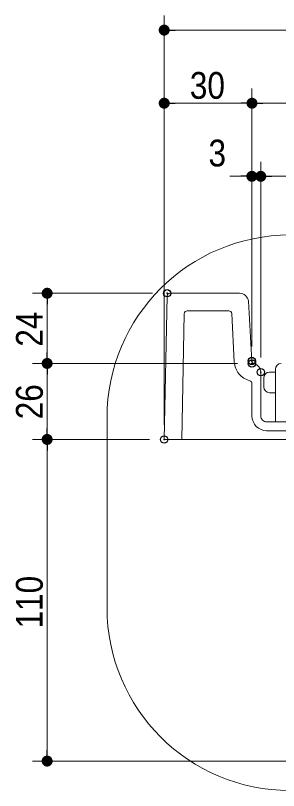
# Model space of a CAD drawing. Units: millimetres, scale not verified, with parts at other scales. Extents: x -3031 to 3031, y -1522 to 1522.
# Drawn here: x -776 to -596, y -569 to -39 of the extents above; entities that cross this region are included whole.
import ezdxf
from ezdxf.enums import TextEntityAlignment as Align

# ---------------------------------------------------------------- set-up
doc = ezdxf.new("R2010")
doc.units = ezdxf.units.MM
doc.header["$LTSCALE"] = 10
doc.header["$PDMODE"] = 32
doc.header["$PDSIZE"] = 5
for name, color, linetype, lineweight in [('0-1_3一般', 7, 'Continuous', 15), ('0-3_2寸法-1', 7, 'Continuous', 15), ('0-4_0', 7, 'Continuous', 25), ('0-6_2寸法-2', 7, 'Continuous', 15)]:
    doc.layers.add(name, color=color, linetype=linetype, lineweight=lineweight)
doc.layers.add('0-5_Defpoints', color=7, linetype='Continuous')
doc.styles.add('ＭＳ Ｐゴシック', font='')
doc.styles.get('ＭＳ Ｐゴシック').set_extended_font_data('MS PGothic')

# ---------------------------------------------------------------- blocks, each defined once
blk = doc.blocks.new('グループ-21')
at = {"layer": '0-1_3一般'}
for p, q in [((2218, -2309.7), (2198.4, -3290.3)), ((2713.8, -2290.3), (2238, -2290.3)), ((2797.5, -2753.7), (2773.5, -2344.7)), ((2335.5, -2429.9), (2318.4, -3290.3)), ((2640.9, -2410.3), (2355.5, -2410.3)), ((2677.7, -2760.8), (2660.8, -2428.4)), ((2858.4, -2830.3), (2858.4, -2870.3)), ((2958.4, -2830.3), (2918.4, -2830.3)), ((2958.4, -3170.3), (2958.4, -2810.3)), ((2798.4, -2907.8), (2798.4, -3130.3)), ((2858.4, -2870.3), (2858.4, -3130.3)), ((2878.4, -2870.3), (2878.4, -2930.3)), ((2918.4, -2970.3), (2958.4, -2970.3)), ((2898.4, -3170.3), (3178.4, -3170.3)), ((2898.4, -3230.3), (3118.4, -3230.3)), ((2198.4, -3290.3), (3158.4, -3290.3))]:
    blk.add_line(p, q, dxfattribs=at)
blk.add_lwpolyline([(3540.8, -2987.9), (3358.4, -3170.3), (2958.4, -3170.3)], dxfattribs=at)
for centre, radius, start, end in [((2238, -2310.3), 20, 134.1408, 178.2816), ((2238, -2310.3), 20, 90, 134.1408), ((2713.8, -2350.3), 60, 47.6779, 90), ((2713.8, -2350.3), 60, 5.3558, 47.6779), ((2355.5, -2430.3), 20, 134.4328, 178.8656), ((2355.5, -2430.3), 20, 90, 134.4328), ((2640.9, -2430.3), 20, 47.6779, 90), ((2640.9, -2430.3), 20, 5.3558, 47.6779), ((2817.4, -2752.6), 20, 183.3483, 219.8054), ((2817.4, -2752.6), 140, 183.3483, 219.6205), ((2817.4, -2752.6), 20, 219.8054, 256.2625), ((2798.4, -2830.3), 60, 38.1312, 76.2625), ((2798.4, -2830.3), 60, 0, 38.1312), ((2998.4, -2810.3), 40, 90, 180), ((2817.4, -2752.6), 140, 219.6205, 255.8928), ((2918.4, -2870.3), 40, 90, 180), ((2778.4, -2907.8), 20, 37.9464, 75.8928), ((2778.4, -2907.8), 20, 0, 37.9464), ((2918.4, -2930.3), 40, 180, 270), ((2898.4, -3130.3), 100, 180, 225), ((2898.4, -3130.3), 40, 180, 225), ((2898.4, -3130.3), 40, 225, 270), ((2898.4, -3130.3), 100, 225, 270)]:
    blk.add_arc(centre, radius, start, end, dxfattribs=at)
blk = doc.blocks.new('グループ-22')
at = {"layer": '0-1_3一般'}
blk.add_line((1807.7, -4441.6), (1807.7, -3141.6), dxfattribs=at)
for centre, start, end in [((3057.7, -3141.6), 90, 180), ((3057.7, -4441.6), 180, 270)]:
    blk.add_arc(centre, 1250, start, end, dxfattribs=at)
blk.add_blockref('グループ-21', (0, 0), dxfattribs=at)
blk = doc.blocks.new('_Dot')
at = {"layer": '0-4_0'}
blk.add_line((-5, 0), (-10, 0), dxfattribs=at)
for points in [[(0, 0), (-5, 0), (-4.96, 0.63)], [(0, 0), (-4.96, -0.63), (-5, 0)], [(0, 0), (-4.96, 0.63), (-4.84, 1.24)], [(0, 0), (-4.84, -1.24), (-4.96, -0.63)], [(0, 0), (-4.84, 1.24), (-4.65, 1.84)], [(0, 0), (-4.65, -1.84), (-4.84, -1.24)], [(0, 0), (-4.65, 1.84), (-4.38, 2.41)], [(0, 0), (-4.38, -2.41), (-4.65, -1.84)], [(0, 0), (-4.38, 2.41), (-4.05, 2.94)], [(0, 0), (-4.05, -2.94), (-4.38, -2.41)], [(0, 0), (-4.05, 2.94), (-3.64, 3.42)], [(0, 0), (-3.64, -3.42), (-4.05, -2.94)], [(0, 0), (-3.64, 3.42), (-3.19, 3.85)], [(0, 0), (-3.19, -3.85), (-3.64, -3.42)], [(0, 0), (-3.19, 3.85), (-2.68, 4.22)], [(0, 0), (-2.68, -4.22), (-3.19, -3.85)], [(0, 0), (-2.68, 4.22), (-2.13, 4.52)], [(0, 0), (-2.13, -4.52), (-2.68, -4.22)], [(0, 0), (-2.13, 4.52), (-1.55, 4.76)], [(0, 0), (-1.55, -4.76), (-2.13, -4.52)], [(0, 0), (-1.55, 4.76), (-0.94, 4.91)], [(0, 0), (-0.94, -4.91), (-1.55, -4.76)], [(0, 0), (-0.94, 4.91), (-0.31, 4.99)], [(0, 0), (-0.31, -4.99), (-0.94, -4.91)], [(0, 0), (-0.31, 4.99), (0.31, 4.99)], [(0, 0), (0.31, -4.99), (-0.31, -4.99)], [(0, 0), (0.31, 4.99), (0.94, 4.91)], [(0, 0), (0.94, 4.91), (1.55, 4.76)], [(0, 0), (1.55, 4.76), (2.13, 4.52)], [(0, 0), (2.13, 4.52), (2.68, 4.22)], [(0, 0), (2.68, 4.22), (3.19, 3.85)], [(0, 0), (3.19, 3.85), (3.64, 3.42)], [(0, 0), (3.64, 3.42), (4.05, 2.94)], [(0, 0), (4.05, 2.94), (4.38, 2.41)], [(0, 0), (4.38, 2.41), (4.65, 1.84)], [(0, 0), (4.65, 1.84), (4.84, 1.24)], [(0, 0), (4.84, 1.24), (4.96, 0.63)], [(0, 0), (4.96, 0.63), (5, 0)], [(0, 0), (0.94, -4.91), (0.31, -4.99)], [(0, 0), (1.55, -4.76), (0.94, -4.91)], [(0, 0), (2.13, -4.52), (1.55, -4.76)], [(0, 0), (2.68, -4.22), (2.13, -4.52)], [(0, 0), (3.19, -3.85), (2.68, -4.22)], [(0, 0), (3.64, -3.42), (3.19, -3.85)], [(0, 0), (4.05, -2.94), (3.64, -3.42)], [(0, 0), (4.38, -2.41), (4.05, -2.94)], [(0, 0), (4.65, -1.84), (4.38, -2.41)], [(0, 0), (4.84, -1.24), (4.65, -1.84)], [(0, 0), (4.96, -0.63), (4.84, -1.24)], [(0, 0), (5, 0), (4.96, -0.63)]]:
    blk.add_solid(points, dxfattribs=at)

msp = doc.modelspace()

# ---------------------------------------------------------------- linework, layer by layer
at = {"layer": '0-3_2寸法-1'}
for p, q in [((-673.91, -89.03), (-673.91, -39.03)), ((-666.4, -49.03), (928.59, -49.03)), ((-673.91, -319.03), (-673.91, -89.03)), ((-613.91, -139.03), (-613.91, -89.03)), ((-613.91, -139.03), (-613.91, -89.03)), ((-666.4, -99.03), (-621.41, -99.03)), ((868.59, -99.03), (-606.4, -99.03)), ((-607.91, -273.03), (-607.91, -139.03)), ((-600.4, -149.03), (-255.41, -149.03)), ((-681.91, -229.03), (-763.91, -229.03)), ((-753.91, -269.53), (-753.91, -236.53)), ((-623.91, -277.03), (-763.91, -277.03)), ((-623.91, -277.03), (-763.91, -277.03)), ((-753.91, -284.53), (-753.91, -321.53)), ((-683.91, -329.03), (-763.91, -329.03)), ((-683.91, -329.03), (-763.91, -329.03)), ((-753.91, -541.53), (-753.91, -336.53)), ((-537.99, -549.03), (-763.91, -549.03))]:
    msp.add_line(p, q, dxfattribs=at)
at = {"layer": '0-5_Defpoints'}
for p in [(-673.91, -99.03), (-613.91, -99.03), (-613.91, -99.03), (-614, -149.03), (-613.91, -149.03), (-753.91, -229.03), (-671.91, -229.03), (-614, -275.37), (-613.91, -277.03), (-607.91, -283.03), (-753.91, -329.03), (-753.91, -329.03), (-673.91, -329.03)]:
    msp.add_point(p, dxfattribs=at)
at = {"layer": '0-6_2寸法-2'}
for p, q in [((-614, -265.37), (-614, -139.03)), ((-607.91, -273.03), (-607.91, -139.03)), ((-621.51, -149.03), (-629.01, -149.03)), ((-607.91, -149.03), (-614, -149.03)), ((-600.4, -149.03), (-592.9, -149.03))]:
    msp.add_line(p, q, dxfattribs=at)

# ---------------------------------------------------------------- block references
at = {"layer": '0-1_3一般', "xscale": 0.1, "yscale": 0.1}
msp.add_blockref('グループ-22', (-893.75, 0), dxfattribs=at)
at = {"layer": '0-3_2寸法-1', "xscale": 0.7503418, "yscale": 0.7503418}
for p, rotation in [((-673.91, -49.03), 180), ((-673.91, -99.03), 180), ((-613.91, -99.03), 180), ((-607.91, -149.03), 180), ((-753.91, -229.03), 90), ((-753.91, -277.03), 270), ((-753.91, -277.03), 90), ((-753.91, -329.03), 270), ((-753.91, -329.03), 90), ((-753.91, -549.03), 270)]:
    msp.add_blockref('_Dot', p, dxfattribs=dict(at, rotation=rotation))
msp.add_blockref('_Dot', (-613.91, -99.03), dxfattribs=at)
at = {"layer": '0-6_2寸法-2', "xscale": 0.7503418, "yscale": 0.7503418}
msp.add_blockref('_Dot', (-614, -149.03), dxfattribs=at)
at = {"layer": '0-6_2寸法-2', "xscale": 0.7503418, "yscale": 0.7503418, "rotation": 180}
msp.add_blockref('_Dot', (-607.91, -149.03), dxfattribs=at)

# ---------------------------------------------------------------- texts
at = {"layer": '0-3_2寸法-1', "style": 'ＭＳ Ｐゴシック', "width": 0.9}
msp.add_text('30', height=18.33, dxfattribs=at).set_placement((-656.4, -101.51), align=Align.BOTTOM_LEFT)
for s, p in [('24', (-751.38, -265.57)), ('26', (-751.38, -315.27)), ('110', (-751.43, -458.34))]:
    msp.add_text(s, height=18.33, rotation=90, dxfattribs=at).set_placement(p, align=Align.BOTTOM_LEFT)
at = {"layer": '0-6_2寸法-2', "style": 'ＭＳ Ｐゴシック', "width": 0.9}
msp.add_text('3', height=18.33, dxfattribs=at).set_placement((-643.64, -147.79), align=Align.BOTTOM_LEFT)

doc.saveas('drawing.dxf')
